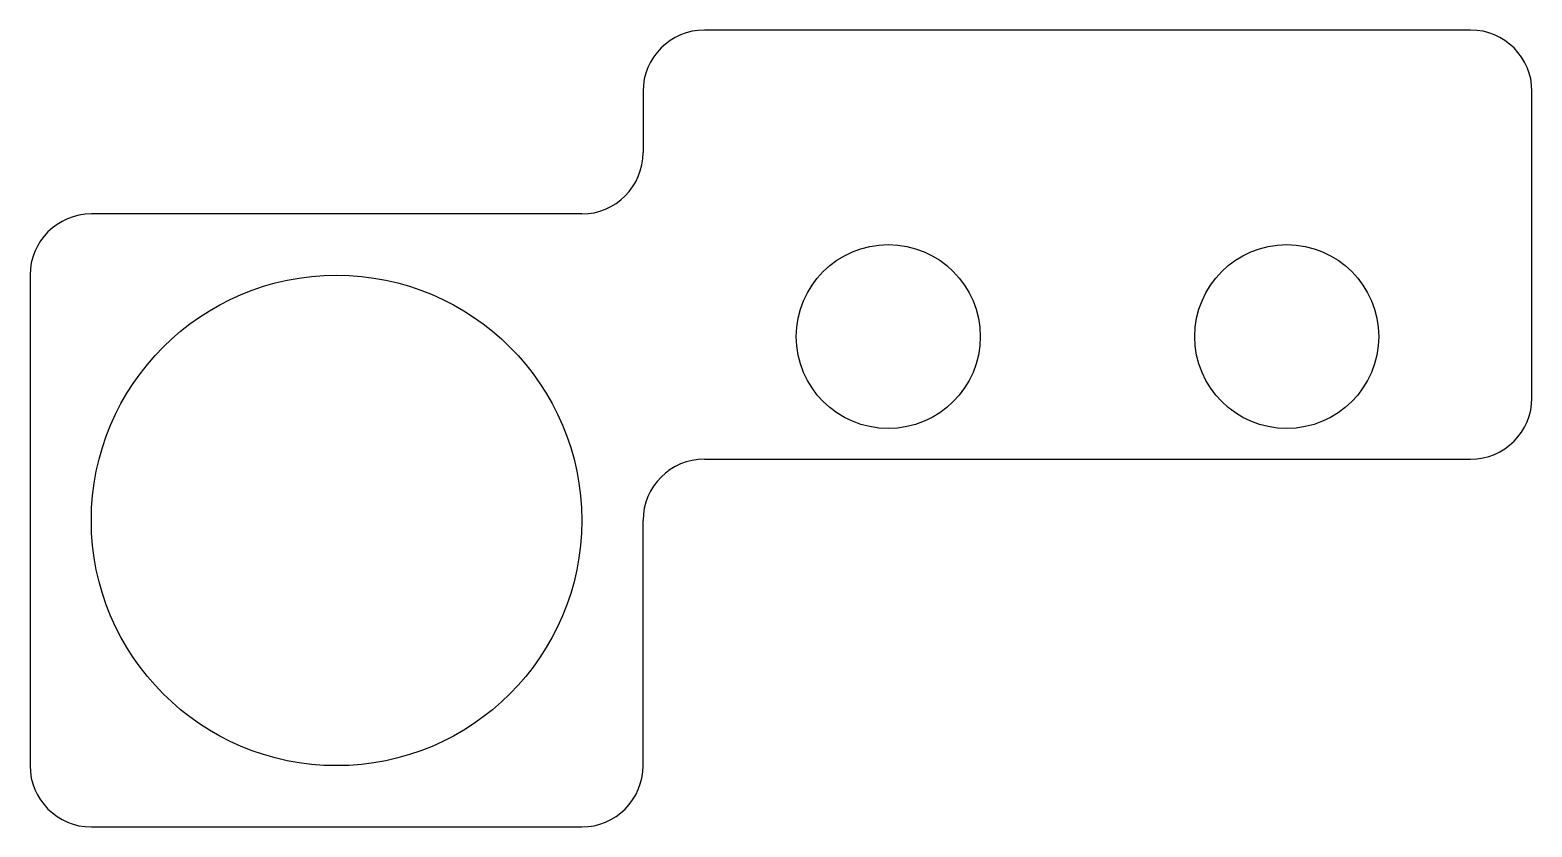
# Model space of a CAD drawing. Header units: millimetres. Extents: x -24.5 to 0, y -5 to 8.
import ezdxf

# ---------------------------------------------------------------- set-up
doc = ezdxf.new("R2010")
doc.units = ezdxf.units.MM

msp = doc.modelspace()

# ---------------------------------------------------------------- linework, layer by layer
at = {"color": 7, "linetype": 'Continuous', "lineweight": 25}
for p, q in [((-1, 8), (-13.5, 8)), ((-14.5, 7), (-14.5, 6)), ((0, 2), (0, 7)), ((-15.5, 5), (-23.5, 5)), ((-24.5, 4), (-24.5, -4)), ((-13.5, 1), (-1, 1)), ((-14.5, -4), (-14.5, 0)), ((-23.5, -5), (-15.5, -5))]:
    msp.add_line(p, q, dxfattribs=at)
for centre, radius in [((-10.5, 3), 1.5), ((-4, 3), 1.5), ((-19.5, 0), 4)]:
    msp.add_circle(centre, radius, dxfattribs=at)
for centre, start, end in [((-13.5, 7), 90, 180), ((-1, 7), 0, 90), ((-15.5, 6), 270, 0), ((-23.5, 4), 90, 180), ((-1, 2), 270, 0), ((-13.5, 0), 90, 180), ((-23.5, -4), 180, 270), ((-15.5, -4), 270, 0)]:
    msp.add_arc(centre, 1, start, end, dxfattribs=at)

doc.saveas('drawing.dxf')
